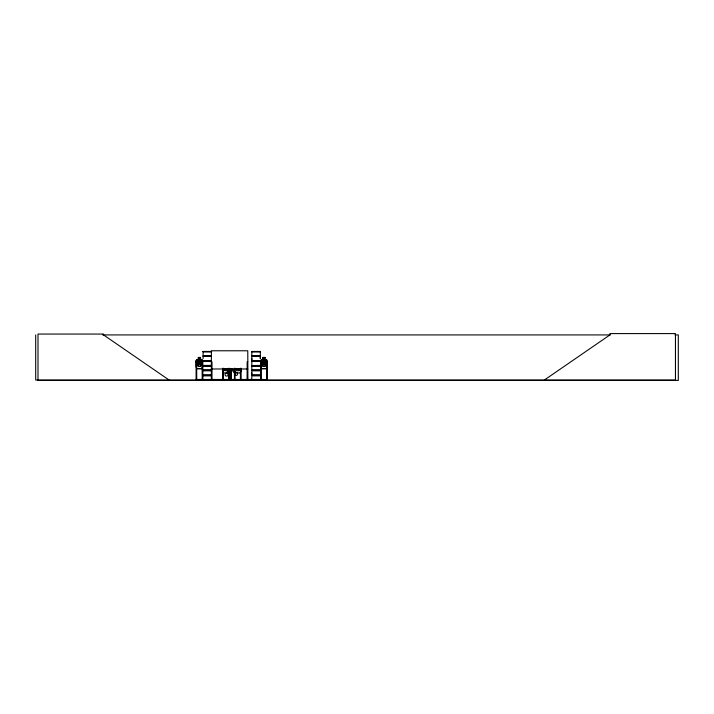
<?xml version="1.0" encoding="UTF-8"?>
<svg xmlns="http://www.w3.org/2000/svg" width="714" height="714" viewBox="0 0 714 714"><rect width="100%" height="100%" fill="white"/><g stroke="black" fill="none" stroke-linecap="round" stroke-linejoin="round"><path stroke-width="1.07" d="M260.324 374.975L251.819 374.975L251.828 372.887M260.324 360.659L251.819 360.659L251.828 358.571M260.315 356.482L260.315 358.571L260.324 356.482L251.819 356.482L251.819 360.659M203.017 365.63L211.049 365.711M203.079 380.018L211.621 379.857M202.722 366.469L201.973 368.629L196.823 368.629M202.794 366.478L202.026 368.701L196.769 368.701L196.082 366.478L196.154 360.508L196.796 359.678L198.322 359.678L198.322 357.437L200.563 357.437L200.482 359.749L201.607 360.499L201.607 364.675L200.482 366.469L198.394 366.469L197.278 364.675L197.278 360.499L198.394 359.749L198.394 357.509L200.482 357.509M228.614 372.949L229.381 370.727M240.306 372.878L241.055 368.727M241.127 370.727L240.359 372.949L235.102 372.949L234.415 370.727M267.339 366.478L266.572 368.701L261.315 368.701L260.619 366.478M260.333 379.857L251.774 380M211.228 379.973L211.308 379.366M222.545 379.937L222.563 379.366M234.201 379.982L234.317 379.366M224.125 369.736L224.812 369.95L225.642 368.486M235.879 369.736L236.566 369.95L237.387 368.486M229.444 368.906L226.615 373.101A1.517 1.517 0 0 0 225.062 374.832A1.517 1.517 0 0 0 227.034 376.055A1.517 1.517 0 0 0 227.9 373.904L230.943 368.656L234.692 373.413A1.517 1.517 0 0 0 235.861 375.421A1.517 1.517 0 0 0 237.637 373.922A1.517 1.517 0 0 0 235.852 372.431L232.452 368.683M228.185 368.924L227.061 370.718L224.972 370.718L223.857 368.924M239.94 368.924L238.815 370.718L236.727 370.718L235.611 368.924M251.747 379.902L251.828 375.814L260.324 375.814M544.371 380.026L609.917 334.92L609.917 333.59L675.453 333.59L675.453 380.026L35.7 380.026L35.7 334.92M234.246 379.982L226.865 380.026M260.414 379.982L260.512 379.366M102.709 334.92L610.256 334.92M674.953 334.92L678.3 334.92L678.3 380.41L38.003 380.41L38.003 334.063L103.548 334.063L103.548 334.92L169.084 380.026M203.097 351.44L211.621 351.44M251.81 351.44L260.333 351.44M203.097 351.591L211.621 351.591M260.333 351.6L251.81 351.6L251.828 355.643L260.324 355.643L260.324 351.609M203.106 351.859L211.032 351.859M251.828 351.859L260.315 351.859M211.041 355.643L203.097 355.643L203.097 351.609M203.044 355.929L211.094 355.929M251.756 355.929L260.387 355.929M203.044 356.188L211.094 356.188M251.756 356.188L260.387 356.188M211.041 356.482L203.097 356.482L203.106 358.571M265.028 357.509L262.939 357.509L262.939 359.749L261.815 360.499L261.815 364.675L262.939 366.469L265.028 366.469L266.143 364.675L266.143 360.499L265.028 359.749L265.099 357.437L262.859 357.437L262.859 359.678L261.333 359.678L260.619 360.472L260.655 380.026M200.563 359.678L202.008 359.678L202.794 360.463L202.892 379.982M265.099 359.678L266.545 359.678L267.339 360.463L267.339 380.026M196.823 359.749L201.973 359.749M261.369 359.749L266.518 359.749M203.097 360.659L211.041 360.659M203.044 360.954L211.094 360.954M251.756 360.954L260.387 360.954M203.044 361.213L211.094 361.213M251.756 361.213L260.387 361.213M203.097 361.507L211.041 361.507M260.324 361.507L251.819 361.507L251.819 365.532L260.315 365.425M196.038 361.837L196.653 361.837L196.725 380.026M202.722 361.837L202.107 361.837L202.178 380.026M211.38 361.837L211.996 361.837L211.996 380.026M247.776 361.837L247.16 361.837L247.089 380.026M260.583 361.837L261.199 361.837L261.27 380.026M267.268 361.837L266.652 361.837L266.581 380.026M203.106 365.425L211.032 365.425M203.097 365.532L211.049 365.541M260.333 365.532L251.73 365.648L260.333 365.711M203.097 365.907L211.049 365.925M260.333 365.925L251.81 365.898L251.828 369.95L260.324 369.95M203.106 366.166L211.032 366.166M251.828 366.166L260.315 366.166M266.518 368.629L261.369 368.629L260.699 366.469M224.972 368.924L227.061 368.924M228.426 368.942L231.247 368.942L231.238 379.937M236.727 368.924L238.815 368.924M211.38 368.977L247.776 368.977M203.097 369.95L211.041 369.95M203.044 370.245L211.094 370.245M251.756 370.245L260.387 370.245M203.044 370.504L211.094 370.504M251.756 370.504L260.387 370.504M203.097 370.789L211.041 370.789M260.324 370.789L251.819 370.789L251.819 374.975M227.561 372.949L223.348 372.949L222.661 370.727M203.097 374.975L211.041 374.975M203.044 375.261L211.094 375.261M251.756 375.261L260.387 375.261M203.044 375.519L211.094 375.519M251.756 375.519L260.387 375.519M203.097 375.814L211.041 375.814M266.581 379.366L267.339 379.366M196.725 379.553L202.035 379.553M223.321 379.553L228.632 379.553M235.076 379.553L240.386 379.553M261.27 379.553L266.581 379.553M203.106 379.732L211.603 379.732M251.828 379.732L260.315 379.732M247.883 379.973L247.776 350.779L211.38 350.779L211.335 380.026M229.426 379.973L229.319 368.254L229.373 380.026M238.173 368.486L239.012 369.95L239.672 369.736M226.427 368.486L227.257 369.95L227.918 369.736M234.487 370.718L235.156 372.878M267.197 379.366L267.197 380.026M266.724 379.366L266.724 380.026M263.761 380.026L263.761 379.464L195.752 379.464L195.752 380.026M262.823 379.464L262.823 380.026M261.128 379.366L261.128 380.026M247.704 379.366L247.678 380.026M247.231 379.366L247.231 380.026M246.741 379.464L246.741 380.026M241.073 368.254L241.118 380.026M241.002 379.366L241.002 380.026M240.529 379.366L240.529 380.026M240.457 368.254L240.386 380.026M235.004 368.254L235.076 380.026M234.933 379.366L234.933 380.026M234.388 368.254L234.46 380.026M230.774 368.942L230.756 379.937M230.292 370.039L230.292 379.937M228.775 379.366L228.775 380.026M228.703 368.254L228.632 380.026M223.25 368.254L223.321 380.026M223.187 379.366L223.179 380.026M222.634 368.254L222.634 380.026M212.781 379.464L212.781 380.026M212.067 379.366L212.067 380.026M211.835 379.464L211.835 380.026M202.651 379.366L202.651 380.026M202.035 379.366L202.035 380.026M196.582 379.366L196.582 380.026M196.082 360.472L196.109 380.026M195.966 379.366L195.966 380.026M231.497 368.861A1.33 1.33 0 0 1 230.176 368.826M201.402 365.63L200.634 365.639L199.447 363.542C198.599 366.925 195.841 366.255 198.974 363.051C196.011 360.481 198.653 359.142 199.411 362.542C200.259 359.32 202.928 359.999 199.893 363.06L201.402 365.63M265.938 365.63L265.224 365.702L263.993 363.542C263.02 366.951 260.458 366.22 263.511 363.051C260.548 360.481 263.189 359.142 263.957 362.542C264.796 359.32 267.473 359.999 264.439 363.06L265.938 365.63M229.712 369.049L226.82 373.136L229.703 369.049M200.107 357.884L198.769 357.884L198.769 358.633L200.107 358.633L200.107 357.884M264.653 357.884L263.305 357.884L263.305 358.633L264.653 358.633L264.653 357.884M200.482 360.499L198.394 360.499L198.394 364.675L200.482 364.675L200.482 360.499M265.028 360.499L262.939 360.499L262.939 364.675L265.028 364.675L265.028 360.499"/></g></svg>
